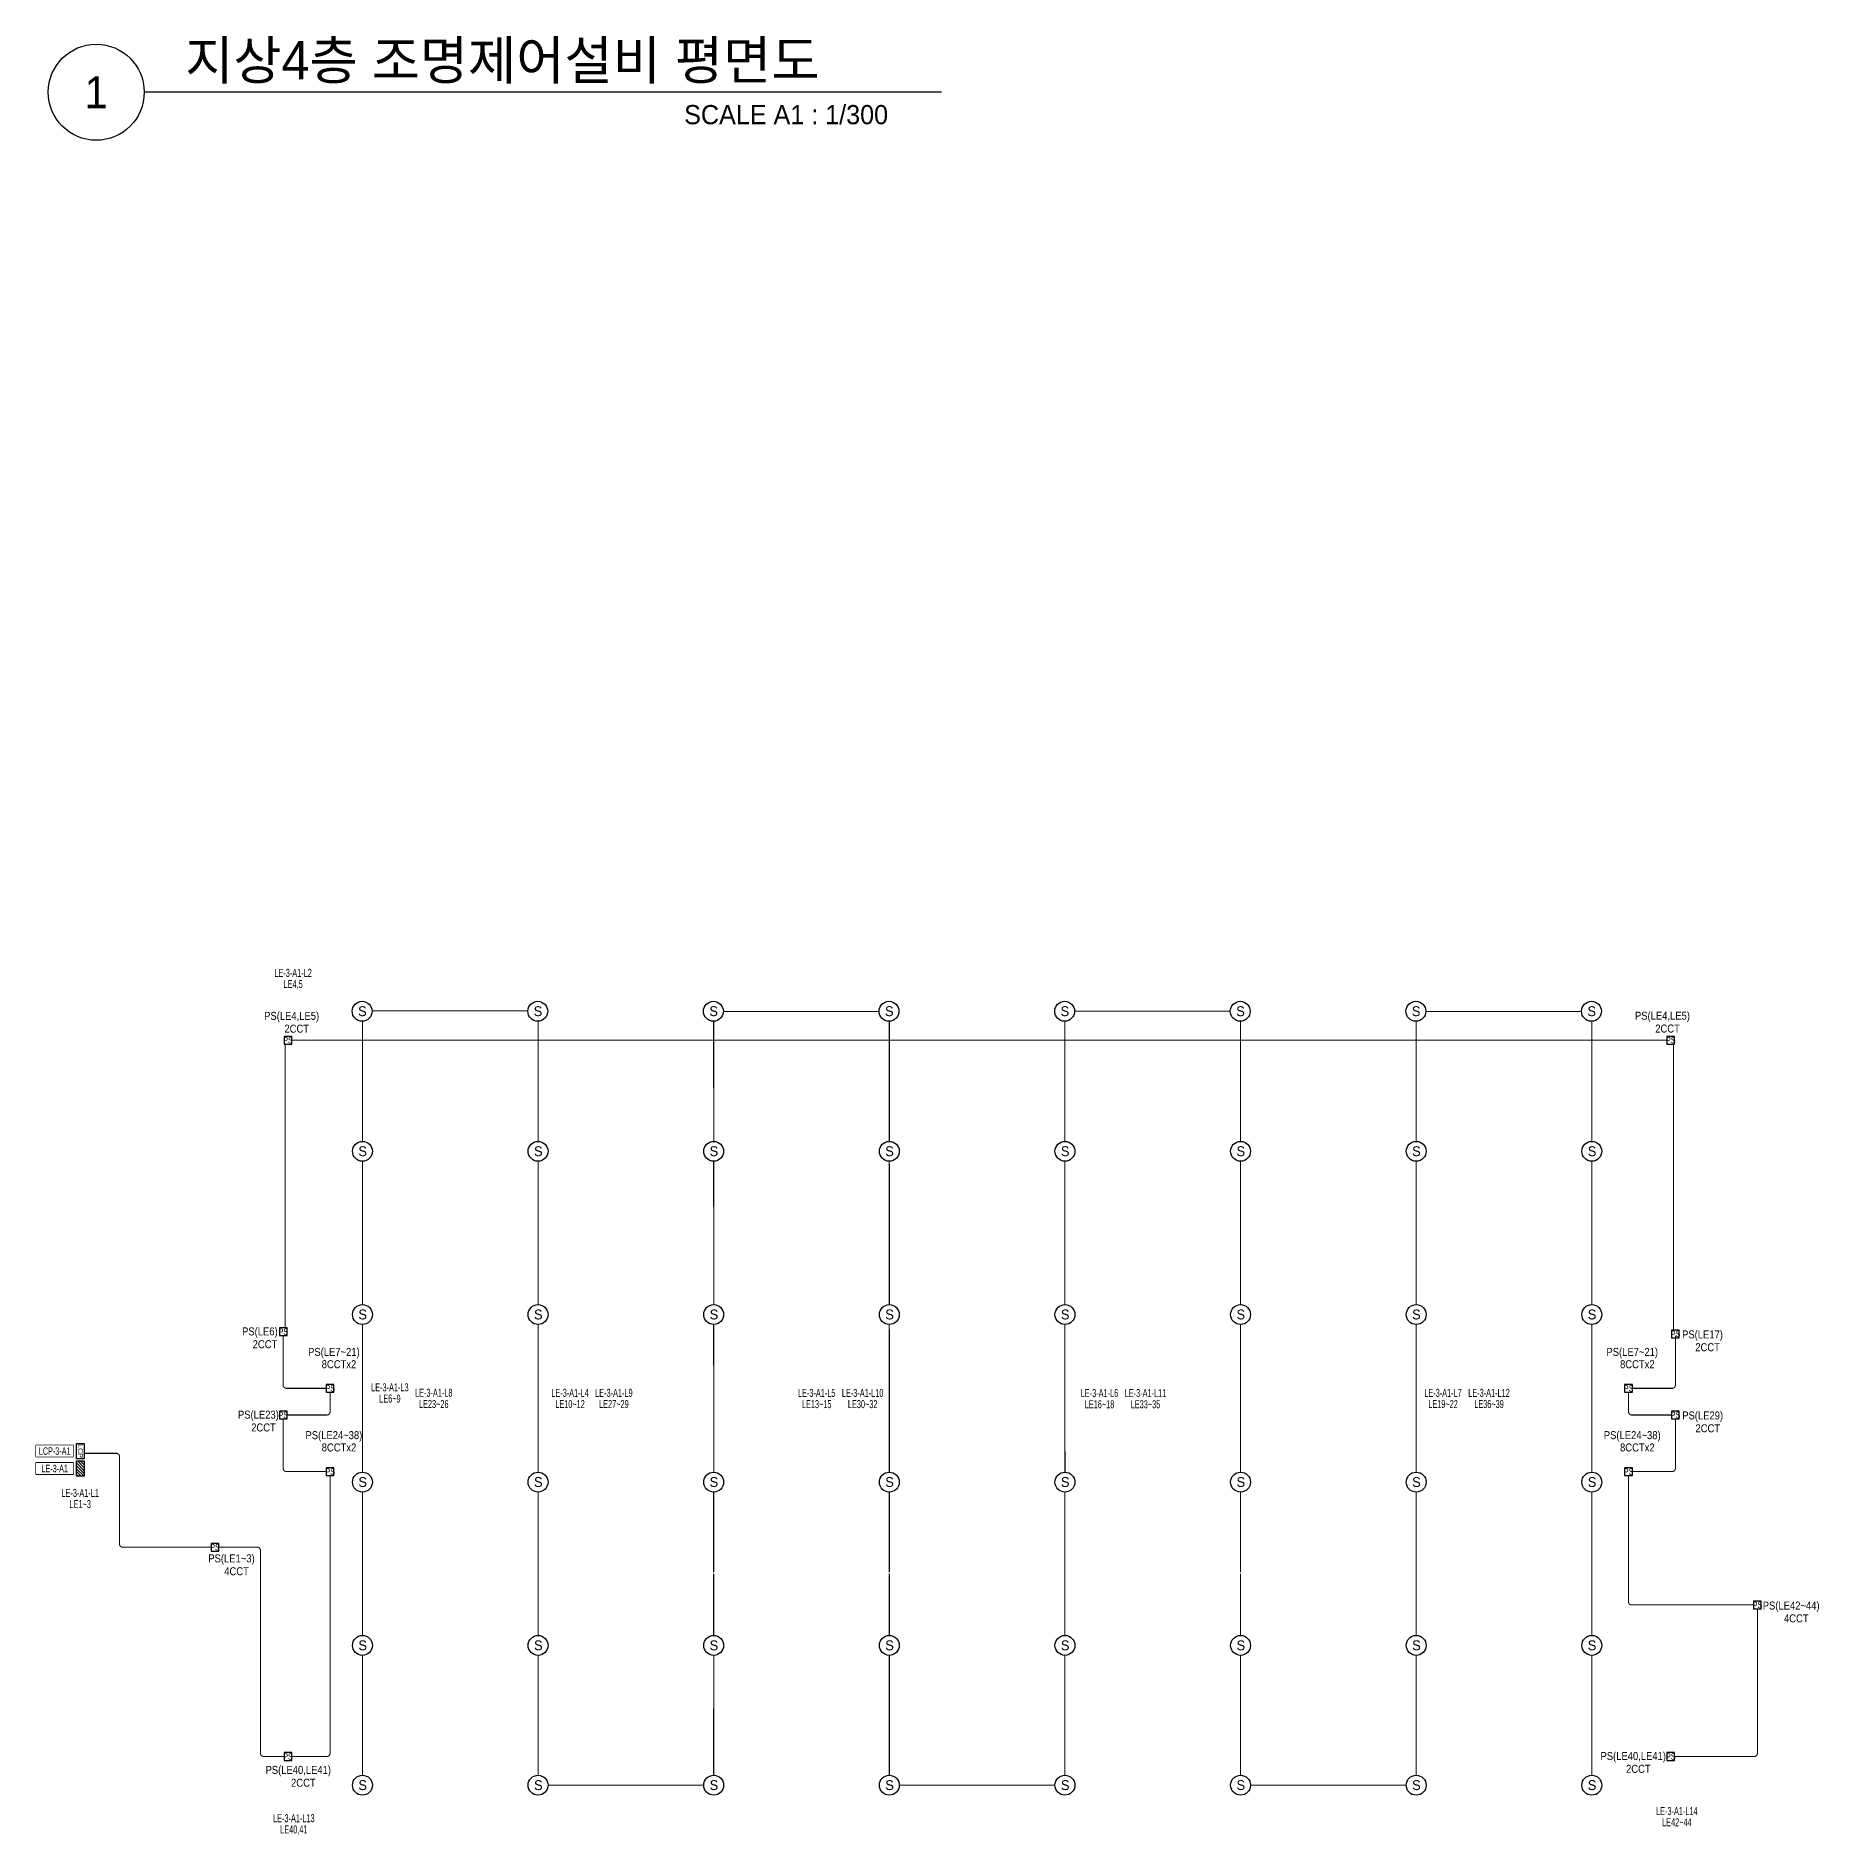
# Model space of a CAD drawing. Header units: millimetres. Extents: x 39625 to 501091, y -351975 to 836145.
# Drawn here: x 90549 to 174101, y 285846 to 370135 of the extents above; entities that cross this region are included whole.
import ezdxf
from ezdxf.enums import TextEntityAlignment as Align

# ---------------------------------------------------------------- set-up
doc = ezdxf.new("R2010")
doc.units = ezdxf.units.MM
doc.header["$LTSCALE"] = 150
doc.set_wipeout_variables(frame=1)
doc.linetypes.add('HIDDEN', pattern=[9.525, 6.35, -3.175])
for name, color, linetype in [('------01 Distribution Panel', 3, 'Continuous'), ('------02 Etc Panel', 3, 'Continuous'), ('------04 Lighting Switch', 2, 'Continuous'), ('-----30 Text', 2, 'Continuous'), ('-----41 Drawing Title', 2, 'Continuous')]:
    doc.layers.add(name, color=color, linetype=linetype)
doc.styles.add('ELEC', font='Dotum.ttf')

# ---------------------------------------------------------------- blocks, each defined once
blk = doc.blocks.new('ps')
blk.add_lwpolyline([(-79296, 80452), (-79751, 80452), (-79751, 79997), (-79296, 79997)], close=True)
at = {"style": 'ELEC', "width": 0.7}
blk.add_text('PS', height=379.2, dxfattribs=at).set_placement((-79517, 80226), align=Align.MIDDLE_CENTER)
blk = doc.blocks.new('A02')
h = blk.add_hatch()
h.set_pattern_fill('ANSI31', color=256, scale=25, style=0)
h.set_pattern_definition([(45, (-2000, -19200), (-56.1266, 56.1266), [])])
h.paths.add_polyline_path([(-300, 300), (-300, 0), (300, 0), (300, 300)])
blk.add_lwpolyline([(300, 0), (-300, 0), (-300, 300), (300, 300)], close=True)
blk = doc.blocks.new('A07')
blk.add_lwpolyline([(-300, 0), (-300, 300), (300, 300), (300, 0)], close=True)
at = {"style": 'ELEC'}
blk.add_text('LCP', height=200, dxfattribs=at).set_placement((0, 150), align=Align.MIDDLE)

msp = doc.modelspace()

# ---------------------------------------------------------------- linework, layer by layer
at = {"layer": '------01 Distribution Panel', "color": 1, "elevation": 0}
msp.add_lwpolyline([(90549, 302753), (92304, 302753), (92304, 303278), (90549, 303278)], close=True, dxfattribs=at)
at = {"layer": '-----41 Drawing Title', "color": 7}
msp.add_line((132978, 367500), (95622, 367500), dxfattribs=at)
msp.add_circle((93372, 367500), 2250, dxfattribs=at)
at = {"color": 4, "linetype": 'HIDDEN', "lineweight": -3, "ltscale": 0.2, "const_width": 50}
for points in [[(105847, 323975), (105848, 318346)], [(106313, 324458), (113610, 324458)], [(114076, 323975), (114077, 318346)], [(122306, 323975), (122307, 318346)], [(122758, 324430), (130055, 324430)], [(130536, 323975), (130536, 318346)], [(138765, 323975), (138766, 318346)], [(139217, 324441), (146514, 324441)], [(146995, 323975), (146995, 318346)], [(155224, 323975), (155225, 318346)], [(155676, 324430), (162973, 324430)], [(163454, 323975), (163455, 318346)], [(105847, 317414), (105848, 313589)], [(114076, 317414), (114077, 313589)], [(122306, 317414), (122307, 313589)], [(130535, 317414), (130537, 313555)], [(138765, 317414), (138766, 313555)], [(146994, 317414), (146996, 313589)], [(155224, 317414), (155225, 313555)], [(163454, 317414), (163455, 313589)], [(105848, 313589), (105848, 310696)], [(114077, 313589), (114078, 310696)], [(122307, 313589), (122307, 310696)], [(130537, 313589), (130537, 310696)], [(138766, 313589), (138766, 310696)], [(146996, 313589), (146996, 310696)], [(155225, 313589), (155226, 310696)], [(163455, 313589), (163455, 310696)], [(105849, 302846), (105847, 309764)], [(114078, 302846), (114076, 309764)], [(122308, 302846), (122306, 309764)], [(130537, 302846), (130535, 309764)], [(138767, 302846), (138765, 309764)], [(146996, 302846), (146994, 309764)], [(155226, 302846), (155224, 309764)], [(163456, 302846), (163454, 309764)], [(105847, 298089), (105847, 301914)], [(114076, 298089), (114076, 301914)], [(122306, 298155), (122306, 301914)], [(130536, 298155), (130536, 301914)], [(138765, 297555), (138765, 301914)], [(146995, 298155), (146995, 301914)], [(155224, 298089), (155224, 301914)], [(163454, 298089), (163454, 301914)], [(105847, 295196), (105847, 298089)], [(114076, 295196), (114076, 298089)], [(122306, 295196), (122306, 298089)], [(130536, 295196), (130536, 298089)], [(138765, 295196), (138765, 298089)], [(146995, 295196), (146995, 298089)], [(155224, 295196), (155224, 298089)], [(163454, 295196), (163454, 298089)], [(105847, 288646), (105848, 294264)], [(114076, 288646), (114077, 294264)], [(122306, 288646), (122307, 294264)], [(130536, 288646), (130536, 294264)], [(138765, 288646), (138766, 294264)], [(146995, 288646), (146996, 294264)], [(155224, 288646), (155225, 294264)], [(163454, 288646), (163455, 294264)], [(114543, 288180), (121840, 288180)], [(131002, 288180), (138299, 288180)], [(147461, 288178), (154758, 288178)]]:
    msp.add_lwpolyline(points, dxfattribs=at)
at = {"color": 30, "linetype": 'HIDDEN', "lineweight": -3, "ltscale": 0.2, "const_width": 50}
for points in [[(102224, 322905), (102224, 309605)], [(102533, 323085), (166974, 323085)], [(167283, 322905), (167283, 309505)]]:
    msp.add_lwpolyline(points, dxfattribs=at)
for points in [[(102133, 309245), (102133, 306925, 0.414214), (102283, 306775), (104154, 306775)], [(167373, 309245), (167373, 306925, -0.414214), (167223, 306775), (165353, 306775)], [(104333, 306595), (104333, 305675, -0.414214), (104183, 305525), (102313, 305525)], [(165173, 306595), (165173, 305675, 0.414214), (165323, 305525), (167194, 305525)], [(104154, 302875), (102283, 302875, -0.414214), (102133, 303025), (102133, 305345)], [(165353, 302875), (167223, 302875, 0.414214), (167373, 303025), (167373, 305345)], [(92814, 303730), (94313, 303730, -0.414214), (94463, 303580), (94463, 299480, 0.414204), (94613, 299330), (98754, 299330)], [(104333, 302695), (104333, 289675, -0.414214), (104183, 289525), (102533, 289525)], [(165173, 302695), (165173, 296775, 0.414214), (165323, 296625), (171036, 296625)], [(99113, 299330), (100918, 299330, -0.414214), (101068, 299180), (101068, 289675, 0.414214), (101218, 289525), (102174, 289525)], [(171216, 296445), (171216, 289675, -0.414214), (171066, 289525), (167333, 289525)]]:
    msp.add_lwpolyline(points, format="xyb", dxfattribs=at)
at = {"color": 2}
for centre in [(105832, 324440), (114062, 324440), (122292, 324440), (130521, 324440), (138751, 324440), (146980, 324440), (155210, 324440), (163439, 324440), (105847, 317880), (114076, 317880), (122306, 317880), (130536, 317880), (138765, 317880), (146995, 317880), (155224, 317880), (163454, 317880), (105847, 310230), (114076, 310230), (122306, 310230), (130536, 310230), (138765, 310230), (146995, 310230), (155224, 310230), (163454, 310230), (105847, 302380), (114076, 302380), (122306, 302380), (130536, 302380), (138765, 302380), (146995, 302380), (155224, 302380), (163454, 302380), (105847, 294730), (114076, 294730), (122306, 294730), (130536, 294730), (138765, 294730), (146995, 294730), (155224, 294730), (163454, 294730), (105847, 288180), (114076, 288180), (122306, 288180), (130536, 288180), (138765, 288180), (146995, 288180), (155224, 288180), (163454, 288180)]:
    msp.add_circle(centre, 466, dxfattribs=at)

# ---------------------------------------------------------------- block references
at = {"layer": '------01 Distribution Panel', "xscale": 1.2, "yscale": 1.2, "zscale": 1.2, "rotation": 270}
msp.add_blockref('A02', (92454, 303015), dxfattribs=at)
at = {"layer": '------02 Etc Panel', "xscale": 1.2, "yscale": 1.2, "zscale": 1.2, "rotation": 270}
msp.add_blockref('A07', (92454, 303835), dxfattribs=at)
at = {"layer": '------04 Lighting Switch', "xscale": 0.790589613177827, "yscale": 0.790589613177827, "zscale": 0.790589613177827}
for p in [(165224, 259660), (230024, 259660), (165004, 246000), (230244, 245900), (167204, 243350), (228044, 243350), (165004, 242100), (230244, 242100), (167204, 239450), (228044, 239450), (161804, 235905), (234086, 233200), (165224, 226100), (230024, 226100)]:
    msp.add_blockref('ps', p, dxfattribs=at)

# ---------------------------------------------------------------- texts
at = {"layer": '-----30 Text', "style": 'ELEC', "width": 0.9}
for s, p in [('PS(LE4,LE5)', (102529, 324179)), ('2CCT', (102768, 323625)), ('PS(LE4,LE5)', (166765, 324186)), ('2CCT', (167004, 323632)), ('PS(LE6)', (101041, 309395)), ('PS(LE17)', (168642, 309255)), ('2CCT', (101280, 308841)), ('PS(LE7~21)', (104509, 308434)), ('PS(LE7~21)', (165349, 308434)), ('2CCT', (168881, 308701)), ('8CCTx2', (104748, 307904)), ('8CCTx2', (165588, 307904)), ('PS(LE23)', (100972, 305495)), ('2CCT', (101211, 304941)), ('PS(LE29)', (168649, 305457)), ('PS(LE24~38)', (104509, 304534)), ('PS(LE24~38)', (165349, 304534)), ('2CCT', (168888, 304902)), ('8CCTx2', (104748, 304004)), ('8CCTx2', (165588, 304004)), ('PS(LE1~3)', (99710, 298760)), ('4CCT', (99949, 298205)), ('PS(LE42~44)', (172797, 296551)), ('4CCT', (173037, 295997)), ('PS(LE40,LE41)', (165396, 289501)), ('2CCT', (165635, 288947)), ('PS(LE40,LE41)', (102839, 288851)), ('2CCT', (103078, 288296))]:
    msp.add_text(s, height=375, dxfattribs=at).set_placement(p, align=Align.MIDDLE)
at = {"layer": '-----41 Drawing Title', "color": 2, "style": 'ELEC'}
msp.add_text('지상4층 조명제어설비 평면도', height=1800, dxfattribs=at).set_placement((97539, 368100))
at = {"layer": '-----41 Drawing Title', "color": 7, "style": 'ELEC'}
msp.add_text('1', height=1500, dxfattribs=at).set_placement((93372, 367500), align=Align.MIDDLE)
at = {"layer": '-----41 Drawing Title', "style": 'ELEC'}
msp.add_text('SCALE A1 : 1/300', height=900, dxfattribs=at).set_placement((130478, 366000), align=Align.RIGHT)
at = {"color": 4, "style": 'ELEC'}
for p in [(106047, 324212), (114277, 324212), (122506, 324212), (130736, 324212), (138965, 324212), (147195, 324212), (155424, 324212), (163654, 324212), (106061, 317652), (114291, 317652), (122521, 317652), (130750, 317652), (138980, 317652), (147209, 317652), (155439, 317652), (163668, 317652), (106061, 310002), (114291, 310002), (122521, 310002), (130750, 310002), (138980, 310002), (147209, 310002), (155439, 310002), (163668, 310002), (106061, 302152), (114291, 302152), (122521, 302152), (130750, 302152), (138980, 302152), (147209, 302152), (155439, 302152), (163668, 302152), (106061, 294502), (114291, 294502), (122521, 294502), (130750, 294502), (138980, 294502), (147209, 294502), (155439, 294502), (163668, 294502), (106061, 287952), (114291, 287952), (122521, 287952), (130750, 287952), (138980, 287952), (147209, 287952), (155439, 287952), (163668, 287952)]:
    msp.add_text('S', height=464, dxfattribs=at).set_placement(p, align=Align.RIGHT)

# ---------------------------------------------------------------- wipeouts: each hides what was drawn before it
at = {"color": 1}
for points in [[(101570, 325979), (103625, 325979), (103625, 326504), (101570, 326504)], [(114547, 306301), (116601, 306301), (116601, 306826), (114547, 306826)], [(126105, 306296), (128160, 306296), (128160, 306821), (126105, 306821)], [(139357, 306289), (141412, 306289), (141412, 306814), (139357, 306814)], [(101504, 286371), (103759, 286371), (103759, 286896), (101504, 286896)], [(166312, 286706), (168566, 286706), (168566, 287231), (166312, 287231)]]:
    msp.add_wipeout(points, dxfattribs=at)

# ---------------------------------------------------------------- next in the draw order: wipeouts: each hides what was drawn before it
for points in [[(101570, 325454), (103625, 325454), (103625, 325979), (101570, 325979)], [(106106, 306558), (108161, 306558), (108161, 307083), (106106, 307083)], [(155455, 306301), (157510, 306301), (157510, 306826), (155455, 306826)], [(114547, 305776), (116601, 305776), (116601, 306301), (114547, 306301)], [(126105, 305771), (128160, 305771), (128160, 306296), (126105, 306296)], [(139357, 305764), (141412, 305764), (141412, 306289), (139357, 306289)], [(90549, 302753), (92304, 302753), (92304, 303278), (90549, 303278)], [(91593, 301612), (93648, 301612), (93648, 302137), (91593, 302137)], [(166312, 286181), (168566, 286181), (168566, 286706), (166312, 286706)], [(101504, 285846), (103759, 285846), (103759, 286371), (101504, 286371)]]:
    msp.add_wipeout(points, dxfattribs=at)

# ---------------------------------------------------------------- next in the draw order: linework, layer by layer
at = {"layer": '------01 Distribution Panel', "color": 1, "elevation": 0}
msp.add_lwpolyline([(90549, 303573), (92304, 303573), (92304, 304098), (90549, 304098)], close=True, dxfattribs=at)

# ---------------------------------------------------------------- next in the draw order: texts
at = {"style": 'ELEC', "width": 0.6}
for s, p in [('LE-3-A1-L2', (102598, 326241)), ('LE4,5', (102598, 325716)), ('LE10~12', (115574, 306038)), ('LE13~15', (127132, 306034)), ('LE16~18', (140385, 306027)), ('LE-3-A1-L13', (102632, 286633)), ('LE-3-A1-L14', (167439, 286968)), ('LE42~44', (167439, 286443)), ('LE40,41', (102632, 286108))]:
    msp.add_text(s, height=375, dxfattribs=at).set_placement(p, align=Align.MIDDLE_CENTER)

# ---------------------------------------------------------------- next in the draw order: wipeouts: each hides what was drawn before it
at = {"color": 1}
for points in [[(116601, 306301), (118656, 306301), (118656, 306826), (116601, 306826)], [(128160, 306296), (130415, 306296), (130415, 306821), (128160, 306821)], [(106106, 306033), (108161, 306033), (108161, 306558), (106106, 306558)], [(141412, 306289), (143667, 306289), (143667, 306814), (141412, 306814)], [(155455, 305776), (157510, 305776), (157510, 306301), (155455, 306301)], [(91593, 301087), (93648, 301087), (93648, 301612), (91593, 301612)]]:
    msp.add_wipeout(points, dxfattribs=at)

# ---------------------------------------------------------------- next in the draw order: texts
at = {"style": 'ELEC', "width": 0.6}
for s, p in [('LE6~9', (107133, 306296)), ('LE19~22', (156482, 306038)), ('LE-3-A1-L1', (92621, 301875)), ('LE1~3', (92621, 301350))]:
    msp.add_text(s, height=375, dxfattribs=at).set_placement(p, align=Align.MIDDLE_CENTER)

# ---------------------------------------------------------------- next in the draw order: wipeouts: each hides what was drawn before it
at = {"color": 1}
for points in [[(108161, 306303), (110215, 306303), (110215, 306828), (108161, 306828)], [(157510, 306301), (159765, 306301), (159765, 306826), (157510, 306826)], [(116601, 305776), (118656, 305776), (118656, 306301), (116601, 306301)], [(128160, 305771), (130415, 305771), (130415, 306296), (128160, 306296)], [(141412, 305764), (143667, 305764), (143667, 306289), (141412, 306289)], [(90549, 303573), (92304, 303573), (92304, 304098), (90549, 304098)]]:
    msp.add_wipeout(points, dxfattribs=at)

# ---------------------------------------------------------------- next in the draw order: texts
at = {"layer": '------01 Distribution Panel', "style": 'ELEC', "width": 0.7}
for s, p in [('LCP-3-A1', (91426, 303835)), ('LE-3-A1', (91426, 303015))]:
    msp.add_text(s, height=350, dxfattribs=at).set_placement(p, align=Align.MIDDLE_CENTER)
at = {"style": 'ELEC', "width": 0.6}
for s, p in [('LE-3-A1-L4', (115574, 306563)), ('LE-3-A1-L9', (117629, 306563)), ('LE27~29', (117629, 306038)), ('LE-3-A1-L5', (127132, 306559)), ('LE-3-A1-L10', (129287, 306559)), ('LE30~32', (129287, 306034)), ('LE-3-A1-L6', (140385, 306552)), ('LE-3-A1-L11', (142540, 306552)), ('LE33~35', (142540, 306027))]:
    msp.add_text(s, height=375, dxfattribs=at).set_placement(p, align=Align.MIDDLE_CENTER)

# ---------------------------------------------------------------- next in the draw order: wipeouts: each hides what was drawn before it
at = {"color": 1}
for points in [[(108161, 305778), (110215, 305778), (110215, 306303), (108161, 306303)], [(157510, 305776), (159765, 305776), (159765, 306301), (157510, 306301)]]:
    msp.add_wipeout(points, dxfattribs=at)

# ---------------------------------------------------------------- next in the draw order: texts
at = {"style": 'ELEC', "width": 0.6}
for s, p in [('LE-3-A1-L3', (107133, 306821)), ('LE-3-A1-L8', (109188, 306565)), ('LE23~26', (109188, 306040)), ('LE-3-A1-L7', (156482, 306563)), ('LE-3-A1-L12', (158637, 306563)), ('LE36~39', (158637, 306038))]:
    msp.add_text(s, height=375, dxfattribs=at).set_placement(p, align=Align.MIDDLE_CENTER)

doc.saveas('drawing.dxf')
